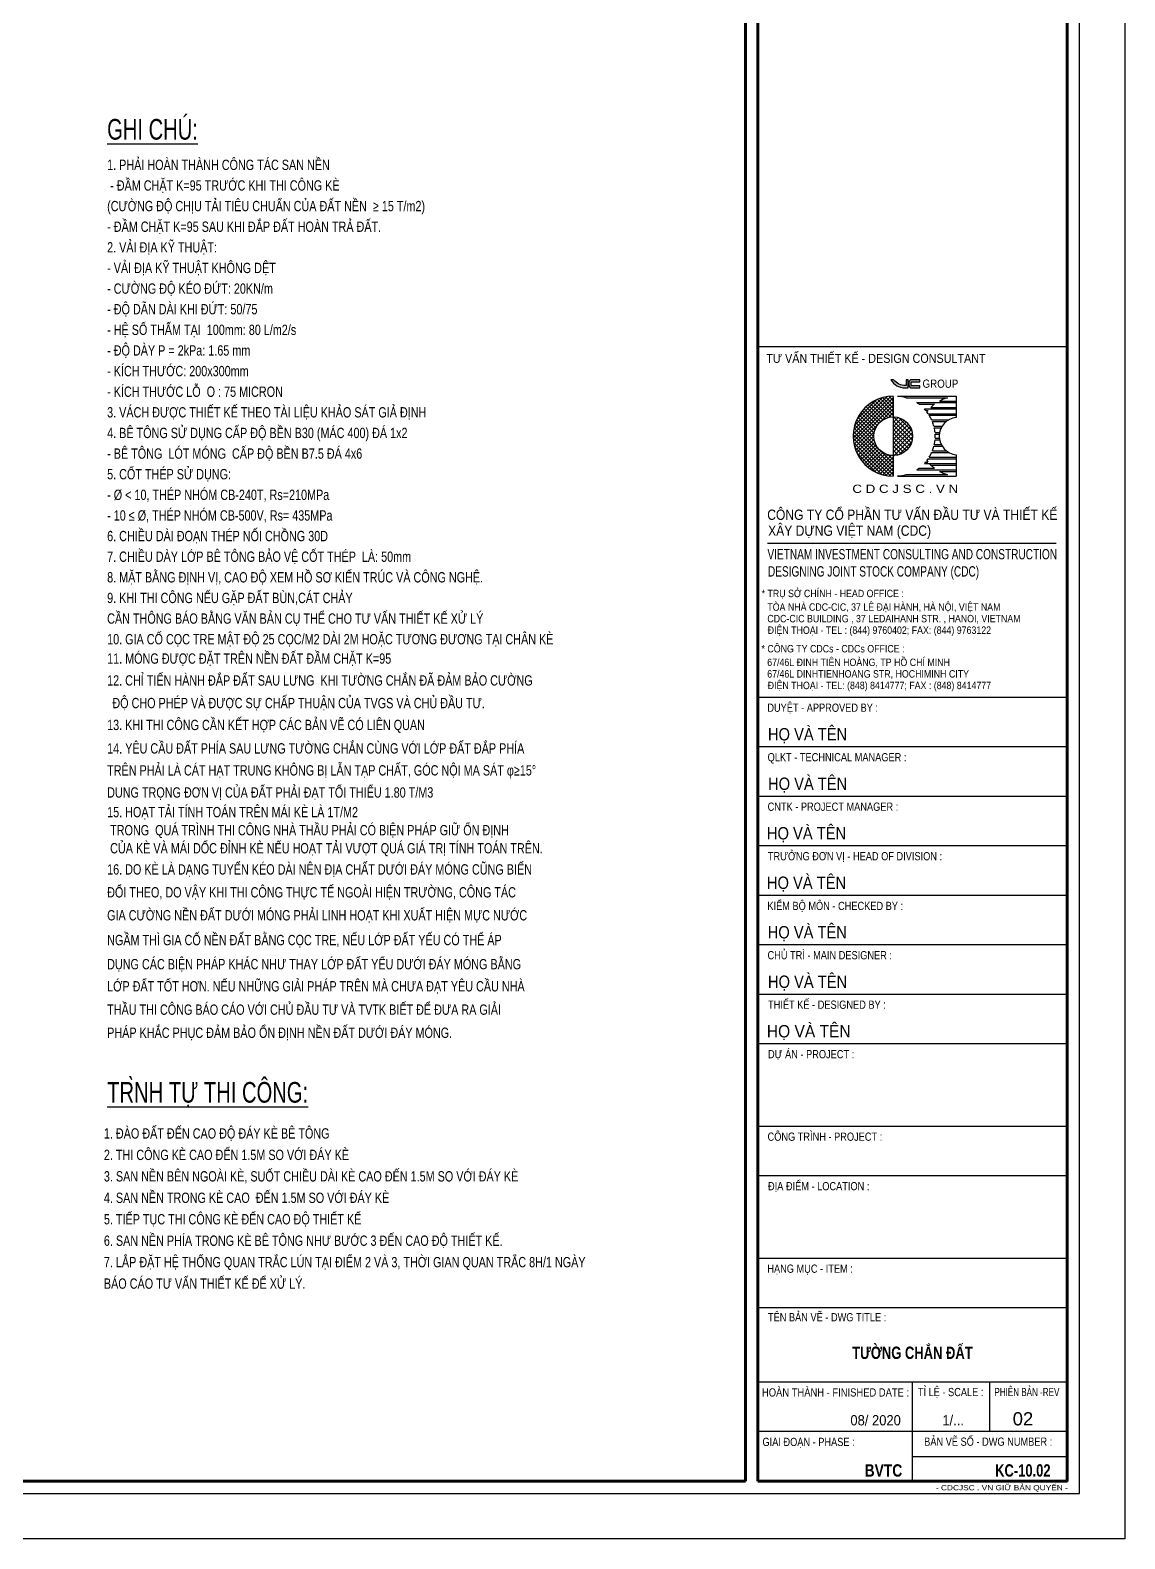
# Model space of a CAD drawing. Header units: millimetres. Extents: x 49062 to 70087, y 41177 to 56027.
# Drawn here: x 63452 to 70087, y 41177 to 50320 of the extents above; entities that cross this region are included whole.
import ezdxf
from ezdxf.enums import TextEntityAlignment as Align

# ---------------------------------------------------------------- set-up
doc = ezdxf.new("R2010")
doc.units = ezdxf.units.MM
doc.header["$MEASUREMENT"] = 0
doc.layers.add('4', color=4, linetype='Continuous', lineweight=30)
doc.layers.add('x-ST1-BBQ DETAILS$0$S-Text', color=7, linetype='Continuous', lineweight=13)
for name, color, linetype in [('CDC -TEXT KHUNG', 7, 'Continuous'), ('CDC-KHUNGTEN', 7, 'Continuous'), ('CDC.06.TEXT', 2, 'Continuous')]:
    doc.layers.add(name, color=color, linetype=linetype)
doc.styles.add('ARIAL', font='arial.ttf', dxfattribs={"width": 0.8})
doc.styles.add('Arial_B_3', font='arialbd.ttf', dxfattribs={"width": 0.75, "height": 3})
doc.styles.add('CDC-TEXT', font='arial.ttf', dxfattribs={"width": 0.75})
doc.styles.add('KCS_SMTEXT', font='arial.ttf', dxfattribs={"width": 0.7})
doc.styles.add('KT CDC', font='arial.ttf', dxfattribs={"width": 0.85, "height": 200})

# ---------------------------------------------------------------- blocks, each defined once
blk = doc.blocks.new('LOGOmoi')
at = {"layer": 'CDC -TEXT KHUNG'}
h = blk.add_hatch(color=1, dxfattribs=at)
h.paths.add_polyline_path([(1.46, 5.45), (1.26, 5.45), (1.26, 4.88), (1.21, 4.88, -0.237912), (0.06, 5.45), (-0.2, 5.45, 0.272847), (1.14, 4.66), (1.46, 4.66)])
h.paths.add_polyline_path([(2.59, 5.45), (1.8, 5.45, 0.414214), (1.54, 5.2), (1.54, 4.92, 0.414214), (1.8, 4.66), (2.59, 4.66), (2.59, 4.87), (1.8, 4.87, -0.414214), (1.74, 4.92), (1.74, 5.2, -0.414214), (1.8, 5.25), (2.59, 5.25)])
h = blk.add_hatch(dxfattribs=at)
h.set_pattern_fill('ANSI37', color=102, scale=2.293939, angle=360, style=0)
h.set_pattern_definition([(45, (-2844.4439, 636.61023), (-0.178426552, 0.178426553), []), (135, (-2844.4439, 636.61023), (-0.178426552, -0.178426553), [])])
edge = h.paths.add_edge_path()
edge.add_arc((0.02, 0), 1.87, 90, 270)
edge.add_line((0.02, -1.88), (0.02, -3.84))
edge.add_line((0.02, -3.84), (-0.17, -3.84))
edge.add_line((-0.17, -3.84), (-0.36, -3.83))
edge.add_line((-0.36, -3.83), (-0.55, -3.8))
edge.add_line((-0.55, -3.8), (-0.73, -3.77))
edge.add_line((-0.73, -3.77), (-0.92, -3.73))
edge.add_line((-0.92, -3.73), (-1.1, -3.68))
edge.add_line((-1.1, -3.68), (-1.28, -3.62))
edge.add_line((-1.28, -3.62), (-1.45, -3.55))
edge.add_line((-1.45, -3.55), (-1.63, -3.48))
edge.add_line((-1.63, -3.48), (-1.79, -3.39))
edge.add_line((-1.79, -3.39), (-1.96, -3.3))
edge.add_line((-1.96, -3.3), (-2.12, -3.2))
edge.add_line((-2.12, -3.2), (-2.27, -3.09))
edge.add_line((-2.27, -3.09), (-2.42, -2.97))
edge.add_line((-2.42, -2.97), (-2.56, -2.85))
edge.add_line((-2.56, -2.85), (-2.7, -2.72))
edge.add_line((-2.7, -2.72), (-2.83, -2.58))
edge.add_line((-2.83, -2.58), (-2.95, -2.44))
edge.add_line((-2.95, -2.44), (-3.07, -2.29))
edge.add_line((-3.07, -2.29), (-3.18, -2.14))
edge.add_line((-3.18, -2.14), (-3.28, -1.98))
edge.add_line((-3.28, -1.98), (-3.37, -1.81))
edge.add_line((-3.37, -1.81), (-3.46, -1.64))
edge.add_line((-3.46, -1.64), (-3.53, -1.47))
edge.add_line((-3.53, -1.47), (-3.6, -1.3))
edge.add_line((-3.6, -1.3), (-3.66, -1.12))
edge.add_line((-3.66, -1.12), (-3.71, -0.93))
edge.add_line((-3.71, -0.93), (-3.75, -0.75))
edge.add_line((-3.75, -0.75), (-3.79, -0.56))
edge.add_line((-3.79, -0.56), (-3.81, -0.38))
edge.add_line((-3.81, -0.38), (-3.82, -0.19))
edge.add_line((-3.82, -0.19), (-3.83, 0))
edge.add_line((-3.83, 0), (-3.82, 0.19))
edge.add_line((-3.82, 0.19), (-3.81, 0.38))
edge.add_line((-3.81, 0.38), (-3.79, 0.56))
edge.add_line((-3.79, 0.56), (-3.75, 0.75))
edge.add_line((-3.75, 0.75), (-3.71, 0.93))
edge.add_line((-3.71, 0.93), (-3.66, 1.12))
edge.add_line((-3.66, 1.12), (-3.6, 1.3))
edge.add_line((-3.6, 1.3), (-3.53, 1.47))
edge.add_line((-3.53, 1.47), (-3.46, 1.64))
edge.add_line((-3.46, 1.64), (-3.37, 1.81))
edge.add_line((-3.37, 1.81), (-3.28, 1.98))
edge.add_line((-3.28, 1.98), (-3.18, 2.14))
edge.add_line((-3.18, 2.14), (-3.07, 2.29))
edge.add_line((-3.07, 2.29), (-2.95, 2.44))
edge.add_line((-2.95, 2.44), (-2.83, 2.58))
edge.add_line((-2.83, 2.58), (-2.7, 2.72))
edge.add_line((-2.7, 2.72), (-2.56, 2.85))
edge.add_line((-2.56, 2.85), (-2.42, 2.97))
edge.add_line((-2.42, 2.97), (-2.27, 3.09))
edge.add_line((-2.27, 3.09), (-2.12, 3.2))
edge.add_line((-2.12, 3.2), (-1.96, 3.3))
edge.add_line((-1.96, 3.3), (-1.79, 3.39))
edge.add_line((-1.79, 3.39), (-1.63, 3.48))
edge.add_line((-1.63, 3.48), (-1.45, 3.55))
edge.add_line((-1.45, 3.55), (-1.28, 3.62))
edge.add_line((-1.28, 3.62), (-1.1, 3.68))
edge.add_line((-1.1, 3.68), (-0.92, 3.73))
edge.add_line((-0.92, 3.73), (-0.73, 3.77))
edge.add_line((-0.73, 3.77), (-0.55, 3.8))
edge.add_line((-0.55, 3.8), (-0.36, 3.83))
edge.add_line((-0.36, 3.83), (-0.17, 3.84))
edge.add_line((-0.17, 3.84), (0.02, 3.84))
edge.add_line((0.02, 3.84), (0.02, 1.87))
h = blk.add_hatch(dxfattribs=at)
h.set_pattern_fill('ANSI37', color=1, scale=2.293939, angle=360, style=0)
h.set_pattern_definition([(45, (-486.53502, -144.21504), (-0.20275745, 0.20275745), []), (135, (-486.53502, -144.21504), (-0.20275745, -0.20275745), [])])
h.paths.add_polyline_path([(0.02, 1.87), (0.02, -1.81), (0.02, -1.88, 0.414214), (1.89, 0, 0.414214)])
at = {"layer": 'CDC -TEXT KHUNG', "color": 102}
for p, q in [((0.02, 3.84), (0.02, -1.81)), ((0.42, 3.85), (6.1, 3.85)), ((1.28, 3.7), (5.24, 3.7)), ((2.3, 3.24), (6.1, 3.24)), ((2.51, 3.09), (4.01, 3.09)), ((4.47, 3.39), (6.1, 3.39)), ((6.1, 3.85), (6.1, 1.81)), ((3.03, 2.63), (6.1, 2.63)), ((3.16, 2.49), (3.36, 2.49)), ((3.4, 2.17), (6.1, 2.17)), ((3.49, 2.03), (6.1, 2.03)), ((3.64, 2.78), (6.1, 2.78)), ((3.74, 1.57), (5.37, 1.57)), ((3.8, 1.42), (5.15, 1.42)), ((3.95, 0.96), (4.75, 0.96)), ((3.98, 0.81), (4.66, 0.81)), ((4.05, 0.35), (4.51, 0.35)), ((4.06, 0.2), (4.49, 0.2)), ((3.8, -1.42), (5.15, -1.42)), ((3.95, -0.96), (4.75, -0.96)), ((3.98, -0.81), (4.66, -0.81)), ((4.05, -0.35), (4.51, -0.35)), ((4.06, -0.2), (4.49, -0.2)), ((0.02, -1.81), (0.02, -3.84)), ((3.03, -2.63), (6.1, -2.63)), ((3.16, -2.49), (3.36, -2.49)), ((3.4, -2.17), (6.1, -2.17)), ((3.49, -2.03), (6.1, -2.03)), ((3.64, -2.78), (6.1, -2.78)), ((3.74, -1.57), (5.37, -1.57)), ((6.1, -1.79), (6.1, -3.84)), ((0.01, -3.84), (0.02, -3.84)), ((0.42, -3.84), (6.1, -3.84)), ((1.28, -3.7), (5.24, -3.7)), ((2.3, -3.24), (6.1, -3.24)), ((2.51, -3.09), (4.01, -3.09)), ((4.47, -3.39), (6.1, -3.39))]:
    blk.add_line(p, q, dxfattribs=at)
at = {"layer": 'CDC -TEXT KHUNG'}
blk.add_line((3.78, 1.21), (3.78, 1.21), dxfattribs=at)
at = {"layer": 'CDC -TEXT KHUNG', "color": 1}
for points in [[(1.46, 5.45), (1.26, 5.45), (1.26, 4.88), (1.21, 4.88, -0.237912), (0.06, 5.45), (-0.2, 5.45, 0.272847), (1.14, 4.66), (1.46, 4.66)], [(2.59, 5.45), (1.8, 5.45, 0.414214), (1.54, 5.2), (1.54, 4.92, 0.414214), (1.8, 4.66), (2.59, 4.66), (2.59, 4.87), (1.8, 4.87, -0.414214), (1.74, 4.92), (1.74, 5.2, -0.414214), (1.8, 5.25), (2.59, 5.25)]]:
    blk.add_lwpolyline(points, format="xyb", close=True, dxfattribs=at)
at = {"layer": 'CDC -TEXT KHUNG', "color": 102}
blk.add_circle((0.02, 0), 1.87, dxfattribs=at)
blk.add_arc((0, 0), 3.85, 89.7449, 270.2551, dxfattribs=at)
at = {"layer": 'CDC -TEXT KHUNG', "color": 112}
blk.add_ellipse((0.22, 0), major_axis=(-2.72, 2.72), ratio=1, start_param=-1.064136, end_param=-0.838054, dxfattribs=at)
at = {"layer": 'CDC -TEXT KHUNG', "color": 102}
for centre, major_axis, start_param, end_param in [((0.22, 0), (-2.72, 2.72), -1.423028, -1.355019), ((6.3, 0), (-2.72, 2.72), -0.147768, -0.022458), ((6.3, 0), (2.72, 2.72), 1.064136, 1.278853), ((0.22, 0), (2.72, 2.72), 6.199614, 6.251308), ((6.3, 0), (-2.72, 2.72), 0.083571, 0.124553), ((0.22, 0), (-2.72, 2.72), 4.527318, 4.587836), ((0.22, 0), (-2.72, 2.72), 4.346177, 4.481253), ((6.27, 0.01), (1.28, 1.28), 0.884906, 3.827483), ((0.22, 0), (-2.72, 2.72), 4.178765, 4.304301), ((0.22, 0), (2.72, 2.72), 5.589142, 5.7099), ((0.22, 0), (2.72, 2.72), 5.445131, 5.550443), ((0.22, 0), (-2.72, 2.72), 3.549681, 3.675216), ((0.22, 0), (-2.72, 2.72), 3.714878, 3.835636), ((0.22, 0), (-2.72, 2.72), 3.17347, 3.225164), ((0.22, 0), (2.72, 2.72), 4.836942, 4.89746), ((6.3, 0), (-2.72, 2.72), 1.446243, 1.487225), ((0.22, 0), (2.72, 2.72), 4.943525, 5.078601), ((6.3, 0), (-2.72, 2.72), 1.538919, 1.718564), ((0.22, 0.01), (2.72, 2.72), 3.979647, 4.205729), ((0.22, 0), (-2.72, 2.72), 2.925816, 2.993825), ((6.3, 0), (2.72, 2.72), 3.433536, 3.648253)]:
    blk.add_ellipse(centre, major_axis=major_axis, ratio=1, start_param=start_param, end_param=end_param, dxfattribs=at)
at = {"layer": 'CDC -TEXT KHUNG', "color": 1, "style": 'KT CDC', "width": 0.85}
blk.add_text('GROUP', height=0.792, dxfattribs=at).set_placement((2.85, 4.67))
at = {"layer": 'CDC -TEXT KHUNG', "color": 102, "style": 'KT CDC', "width": 1.15}
blk.add_text('C D C J S C . V N', height=0.8, dxfattribs=at).set_placement((-3.92, -5.47))
blk = doc.blocks.new('KHUNG DOC A1')
at = {"layer": 'CDC-KHUNGTEN', "color": 6, "lineweight": 25}
for p, q in [((-3, 278), (-78, 278)), ((-3, 193), (-78, 193)), ((-3, 181), (-78, 181)), ((-3, 169), (-78, 169)), ((-3, 157), (-78, 157)), ((-3, 145), (-78, 145)), ((-3, 133), (-78, 133)), ((-3, 121), (-78, 121)), ((-3, 109), (-78, 109)), ((-3, 89), (-78, 89)), ((-3, 77), (-78, 77)), ((-3, 57), (-78, 57)), ((-3, 45), (-78, 45)), ((-3, 27), (-78, 27)), ((-40.5, 3), (-40.5, 27)), ((-21.75, 15), (-21.75, 27)), ((-3, 15), (-78, 15)), ((-40.5, 9), (-3, 9))]:
    blk.add_line(p, q, dxfattribs=at)
at = {"layer": 'CDC-KHUNGTEN', "color": 6}
blk.add_line((-75.61, 230.36), (-5.67, 230.36), dxfattribs=at)
at = {"layer": 'CDC-KHUNGTEN', "xscale": 2.513908497502836, "yscale": 2.513908497502836, "zscale": 2.513908497502836}
blk.add_blockref('LOGOmoi', (-45.2, 256.32), dxfattribs=at)
at = {"layer": 'CDC -TEXT KHUNG', "color": 7, "style": 'Arial_B_3', "width": 0.8}
blk.add_text('BVTC', height=3, dxfattribs=at).set_placement((-42.95, 4.08), align=Align.RIGHT)
at = {"layer": 'CDC -TEXT KHUNG', "color": 6, "style": 'KT CDC', "width": 1.15}
blk.add_text('- CDCJSC . VN GIỮ BẢN QUYỂN -', height=1.2569, dxfattribs=at).set_placement((-34.81, 0.77))
at = {"layer": 'CDC-KHUNGTEN', "color": 6}
for s, height, style, width, p in [('CÔNG TY CỔ PHẦN TƯ VẤN ÐẦU TƯ VÀ THIẾT KẾ', 2.5, 'KT CDC', 0.84, (-75.7, 236.03)), ('XÂY DỰNG VIỆT NAM (CDC)', 2.5, 'KT CDC', 0.84, (-75.48, 232.17)), ('VIETNAM INVESTMENT CONSULTING AND CONSTRUCTION ', 2.5, 'KT CDC', 0.7, (-75.64, 226.47)), ('DESIGNING JOINT STOCK COMPANY (CDC)', 2.5, 'KT CDC', 0.7, (-75.52, 222.3)), ('* TRỤ SỞ CHÍNH - HEAD OFFICE :', 1.8, 'KT CDC', 0.85, (-77.06, 217.3)), ('TÒA NHÀ CDC-CIC, 37 LÊ ĐẠI HÀNH, HÀ NỘI, VIỆT NAM', 1.8, 'KT CDC', 0.85, (-75.67, 214)), ('CDC-CIC BUILDING , 37 LEDAIHANH STR. , HANOI, VIETNAM', 1.8, 'KT CDC', 0.85, (-75.67, 211.2)), ('ĐIỆN THOẠI - TEL : (844) 9760402; FAX: (844) 9763122', 1.8, 'KT CDC', 0.85, (-75.59, 208.4)), ('* CÔNG TY CDCs - CDCs OFFICE :', 1.8, 'KT CDC', 0.85, (-77.08, 203.9)), ('67/46L ĐINH TIÊN HOÀNG, TP HỒ CHÍ MINH', 1.8, 'KT CDC', 0.85, (-75.7, 200.6)), ('67/46L DINHTIENHOANG STR, HOCHIMINH CITY', 1.8, 'KT CDC', 0.85, (-75.7, 197.8)), ('ĐIỆN THOẠI - TEL: (848) 8414777; FAX : (848) 8414777', 1.8, 'KT CDC', 0.85, (-75.58, 195)), ('DUYỆT - APPROVED BY :', 2, 'ARIAL', 0.8, (-75.67, 189.5)), ('QLKT - TECHNICAL MANAGER :', 2, 'ARIAL', 0.8, (-75.6, 177.5)), ('CNTK - PROJECT MANAGER :', 2, 'ARIAL', 0.8, (-75.6, 165.5)), ('TRƯỞNG ĐƠN VỊ - HEAD OF DIVISION :', 2, 'ARIAL', 0.8, (-75.55, 153.5)), ('KIỂM BỘ MÔN - CHECKED BY :', 2, 'ARIAL', 0.8, (-75.66, 141.44)), ('CHỦ TRÌ - MAIN DESIGNER :', 2, 'ARIAL', 0.8, (-75.62, 129.5)), ('THIẾT KẾ - DESIGNED BY :', 2, 'ARIAL', 0.8, (-75.5, 117.5)), ('DỰ ÁN - PROJECT :  ', 2, 'ARIAL', 0.8, (-75.51, 105.5)), ('CÔNG TRÌNH - PROJECT :  ', 2, 'ARIAL', 0.8, (-75.62, 85.5)), ('ĐỊA ĐIỂM - LOCATION :', 2, 'ARIAL', 0.8, (-75.51, 73.5)), ('HẠNG MỤC - ITEM : ', 2, 'ARIAL', 0.8, (-75.67, 53.5)), ('TÊN BẢN VẼ - DWG TITLE :', 2, 'ARIAL', 0.8, (-75.52, 41.73)), ('TỈ LỆ - SCALE :', 2, 'ARIAL', 0.8, (-39.18, 23.59)), ('PHIÊN BẢN -REV', 2, 'ARIAL', 0.7, (-20.62, 23.59)), ('GIAI ĐOẠN - PHASE :', 2, 'ARIAL', 0.8, (-76.85, 11.5)), ('BẢN VẼ SỐ - DWG NUMBER :', 2, 'ARIAL', 0.8, (-37.64, 11.56))]:
    blk.add_text(s, height=height, dxfattribs=dict(at, style=style, width=width)).set_placement(p)
at = {"layer": 'CDC-KHUNGTEN', "color": 7}
for style, width, p in [('KT CDC', 0.85, (-75.52, 182.56)), ('KT CDC', 0.85, (-75.5, 170.56)), ('KT CDC', 0.85, (-75.77, 158.56)), ('KT CDC', 0.85, (-75.77, 146.56)), ('KT CDC', 0.85, (-75.58, 134.56)), ('KT CDC', 0.85, (-75.52, 122.56)), ('ARIAL', 0.9, (-75.79, 110.56))]:
    blk.add_text('HỌ VÀ TÊN', height=3, dxfattribs=dict(at, style=style, width=width)).set_placement(p)
at = {"layer": 'CDC-KHUNGTEN', "color": 6, "style": 'ARIAL', "width": 0.814645}
blk.add_text('HOÀN THÀNH - FINISHED DATE :', height=2, dxfattribs=at).set_placement((-76.96, 23.5), (-41.3, 23.5), align=Align.FIT)
at = {"layer": 'CDC-KHUNGTEN', "color": 7, "style": 'ARIAL', "width": 0.9}
for s, p in [('08/ 2020', (-43.3, 16.5)), ('1/...', (-28, 16.5))]:
    blk.add_text(s, height=2.5, dxfattribs=at).set_placement(p, align=Align.RIGHT)
at = {"layer": 'CDC-KHUNGTEN', "color": 7, "style": 'KT CDC'}
blk.add_text('02', height=3.2, dxfattribs=at).set_placement((-11.21, 16.5), align=Align.RIGHT)
blk = doc.blocks.new('KHUNG A1')
at = {"layer": 'CDC-KHUNGTEN', "color": 8}
blk.add_lwpolyline([(10368.18, 709.17), (10447.22, 709.17), (10447.22, 1281.17), (9647.22, 1281.17), (9647.22, 709.17), (10368.18, 709.17)], dxfattribs=at)
at = {"layer": 'CDC-KHUNGTEN', "color": 255, "lineweight": 60}
blk.add_lwpolyline([(10366.22, 712.17), (10366.22, 1278.17), (9650.22, 1278.17), (9650.22, 712.17), (10366.22, 712.17)], close=True, dxfattribs=at)
blk.add_lwpolyline([(10369.22, 712.17), (10444.22, 712.17), (10444.22, 1278.17), (10369.22, 1278.17), (10369.22, 712.17)], dxfattribs=at)
at = {"layer": 'DEFPOINTS', "color": 1, "ltscale": 0.2}
blk.add_lwpolyline([(9617.22, 698.17), (9617.22, 1292.17), (10458.22, 1292.17), (10458.22, 698.17), (9617.22, 698.17)], close=True, dxfattribs=at)
at = {"layer": 'CDC-KHUNGTEN'}
blk.add_blockref('KHUNG DOC A1', (10447.22, 709.17), dxfattribs=at)
at = {"layer": 'CDC -TEXT KHUNG', "style": 'KT CDC', "width": 0.85}
blk.add_text('TƯ VẤN THIẾT KẾ - DESIGN CONSULTANT', height=2.2, dxfattribs=at).set_placement((10397.88, 983.26), align=Align.CENTER)

msp = doc.modelspace()

# ---------------------------------------------------------------- hatches: boundary and pattern name
at = {"layer": 'DEFPOINTS'}
h = msp.add_hatch(dxfattribs=at)
h.set_pattern_fill('CROSS', color=256, scale=500)
h.paths.add_polyline_path([(57826.6, 44852.4), (57826.6, 44951.6), (57697.8, 44951.6), (57697.8, 44852.4)], flags=9)
h.paths.add_polyline_path([(57826.6, 45170.7), (57826.6, 45303.9), (57697.8, 45303.9), (57697.8, 45170.7)], flags=9)
h.paths.add_polyline_path([(57826.6, 45571), (57826.6, 45704.2), (57697.8, 45704.2), (57697.8, 45571)], flags=9)
h.paths.add_polyline_path([(57826.6, 46020.4), (57826.6, 46153.6), (57697.8, 46153.6), (57697.8, 46020.4)], flags=9)
h.paths.add_polyline_path([(57626.5, 47966), (57626.5, 48359.2), (57497.7, 48359.2), (57497.7, 47966)], flags=9)
h.paths.add_polyline_path([(58386.7, 44232.8), (58519.9, 44232.8), (58519.9, 44361.6), (58386.7, 44361.6)], flags=9)
h.paths.add_polyline_path([(58838.7, 44232.8), (58972, 44232.8), (58972, 44361.6), (58838.7, 44361.6)], flags=9)
h.paths.add_polyline_path([(59588.5, 44232.8), (59721.8, 44232.8), (59721.8, 44361.6), (59588.5, 44361.6)], flags=9)
h.paths.add_polyline_path([(60669.7, 44232.8), (60836.9, 44232.8), (60836.9, 44361.6), (60669.7, 44361.6)], flags=9)
h.paths.add_polyline_path([(61486.7, 44232.8), (61619.9, 44232.8), (61619.9, 44361.6), (61486.7, 44361.6)], flags=9)
h.paths.add_polyline_path([(59921.7, 44032.8), (60088.9, 44032.8), (60088.9, 44161.6), (59921.7, 44161.6)], flags=9)
h.paths.add_polyline_path([(57626.6, 45601.5), (57626.6, 45768.7), (57497.8, 45768.7), (57497.8, 45601.5)], flags=9)
h.paths.add_polyline_path([(57826.6, 46620.6), (57826.6, 46753.8), (57697.8, 46753.8), (57697.8, 46620.6)], flags=9)
h.paths.add_polyline_path([(57826.6, 47651.5), (57826.6, 47818.7), (57697.8, 47818.7), (57697.8, 47651.5)], flags=9)
h.paths.add_polyline_path([(58319.1, 45726), (59166.9, 45726), (59166.9, 45864.2), (58319.1, 45864.2)], flags=9)
h.paths.add_polyline_path([(51793, 45576), (52640.7, 45576), (52640.7, 45714.2), (51793, 45714.2)], flags=9)
h.paths.add_polyline_path([(63895.7, 43703.7), (65663.9, 43703.7), (65663.9, 43841.9), (63895.7, 43841.9)], flags=9)
h.paths.add_polyline_path([(63895.6, 43828.7), (65795.5, 43828.7), (65795.5, 43966.9), (63895.6, 43966.9)], flags=9)
h.paths.add_polyline_path([(63895.7, 43953.7), (66629.1, 43953.7), (66629.1, 44091.9), (63895.7, 44091.9)], flags=9)
h.paths.add_polyline_path([(63895.7, 44078.7), (66222.2, 44078.7), (66222.2, 44216.9), (63895.7, 44216.9)], flags=9)
h.paths.add_polyline_path([(63895.7, 44203.7), (65429.9, 44203.7), (65429.9, 44341.9), (63895.7, 44341.9)], flags=9)
h.paths.add_polyline_path([(63895.7, 44453.7), (65784.6, 44453.7), (65784.6, 44591.9), (63895.7, 44591.9)], flags=9)
h.paths.add_polyline_path([(63895.7, 44578.7), (65280.7, 44578.7), (65280.7, 44716.9), (63895.7, 44716.9)], flags=9)
h.paths.add_polyline_path([(63894.5, 46573.1), (65410.9, 46573.1), (65410.9, 46718.1), (63894.5, 46718.1)], flags=9)
h.paths.add_polyline_path([(63895.7, 44328.7), (66221, 44328.7), (66221, 44466.9), (63895.7, 44466.9)], flags=9)
h.paths.add_polyline_path([(63898.9, 45469.7), (65003.9, 45469.7), (65003.9, 45588.7), (63898.9, 45588.7)], flags=9)
h.paths.add_polyline_path([(63895.7, 46453.7), (65602.8, 46453.7), (65602.8, 46591.9), (63895.7, 46591.9)], flags=9)
h.paths.add_polyline_path([(63895.7, 46703.7), (65350.9, 46703.7), (65350.9, 46841.9), (63895.7, 46841.9)], flags=9)
h.paths.add_polyline_path([(63896, 44705.6), (65307.4, 44705.6), (65307.4, 44841.6), (63896, 44841.6)], flags=9)
h.paths.add_polyline_path([(63896, 44830.6), (65287.8, 44830.6), (65287.8, 44966.6), (63896, 44966.6)], flags=9)
h.paths.add_polyline_path([(63895.7, 44953.7), (64692.6, 44953.7), (64692.6, 45091.9), (63895.7, 45091.9)], flags=9)
h.paths.add_polyline_path([(63895.7, 45078.7), (65488.2, 45078.7), (65488.2, 45216.9), (63895.7, 45216.9)], flags=9)
h.paths.add_polyline_path([(63894.5, 45198.1), (65763.7, 45198.1), (65763.7, 45343.1), (63894.5, 45343.1)], flags=9)
h.paths.add_polyline_path([(63895.7, 45328.7), (65876.7, 45328.7), (65876.7, 45466.9), (63895.7, 45466.9)], flags=9)
h.paths.add_polyline_path([(63898.9, 45594.7), (64796.6, 45594.7), (64796.6, 45713.8), (63898.9, 45713.8)], flags=9)
h.paths.add_polyline_path([(63895.7, 45703.7), (64809.7, 45703.7), (64809.7, 45841.9), (63895.7, 45841.9)], flags=9)
h.paths.add_polyline_path([(63895.7, 45828.8), (65087.9, 45828.8), (65087.9, 45966.9), (63895.7, 45966.9)], flags=9)
h.paths.add_polyline_path([(63895.7, 45953.7), (64852.8, 45953.7), (64852.8, 46091.9), (63895.7, 46091.9)], flags=9)
h.paths.add_polyline_path([(63895.7, 46078.7), (64946.6, 46078.7), (64946.6, 46216.9), (63895.7, 46216.9)], flags=9)
h.paths.add_polyline_path([(63895.7, 46203.7), (64964.1, 46203.7), (64964.1, 46341.9), (63895.7, 46341.9)], flags=9)
h.paths.add_polyline_path([(63895.7, 46328.7), (64607.6, 46328.7), (64607.6, 46466.9), (63895.7, 46466.9)], flags=9)
h.paths.add_polyline_path([(63898.9, 46844.7), (65288.4, 46844.7), (65288.4, 46963.7), (63898.9, 46963.7)], flags=9)
h.paths.add_polyline_path([(63909.2, 43434), (66231.3, 43434), (66231.3, 43572.2), (63909.2, 43572.2)], flags=9)
h.paths.add_polyline_path([(63898.9, 43587.2), (66518.2, 43587.2), (66518.2, 43706.3), (63898.9, 43706.3)], flags=9)
h.paths.add_polyline_path([(63895.7, 43301.5), (65868.2, 43301.5), (65868.2, 43439.7), (63895.7, 43439.7)], flags=9)
h.paths.add_polyline_path([(63895.7, 42892.2), (65919, 42892.2), (65919, 43030.4), (63895.7, 43030.4)], flags=9)
h.paths.add_polyline_path([(63894.8, 43021.9), (66543.2, 43021.9), (66543.2, 43165.3), (63894.8, 43165.3)], flags=9)
h.paths.add_polyline_path([(63898.9, 43175.2), (66467.7, 43175.2), (66467.7, 43294.2), (63898.9, 43294.2)], flags=9)
h.paths.add_polyline_path([(54108.9, 49155.2), (54660.9, 49155.2), (54660.9, 49293.4), (54108.9, 49293.4)], flags=9)
h.paths.add_polyline_path([(54986.1, 44522.8), (55441.5, 44522.8), (55441.5, 44645.7), (54986.1, 44645.7)], flags=9)
h.paths.add_polyline_path([(51847.7, 45811), (52303.2, 45811), (52303.2, 45933.9), (51847.7, 45933.9)], flags=9)
h.paths.add_polyline_path([(51733.5, 45918), (52430.8, 45918), (52430.8, 46056.1), (51733.5, 46056.1)], flags=9)
h.paths.add_polyline_path([(54395.3, 47030.3), (55527.5, 47030.3), (55527.5, 47175.2), (54395.3, 47175.2)], flags=9)
h.paths.add_polyline_path([(54063.7, 44663.8), (54131.4, 44663.8), (54131.4, 44757.6), (54063.7, 44757.6)], flags=9)
h.paths.add_polyline_path([(53742.9, 44711.3), (54046.1, 44711.3), (54046.1, 44812.3), (53742.9, 44812.3)], flags=9)
h.paths.add_polyline_path([(52040.7, 44662.4), (52109, 44662.4), (52109, 44758.2), (52040.7, 44758.2)], flags=9)
h.paths.add_polyline_path([(52138.8, 44711.3), (52442, 44711.3), (52442, 44812.3), (52138.8, 44812.3)], flags=9)
h.paths.add_polyline_path([(53237.3, 48402.9), (53816.2, 48402.9), (53816.2, 48523.7), (53237.3, 48523.7)], flags=9)
h.paths.add_polyline_path([(53350.8, 47172.8), (53929.7, 47172.8), (53929.7, 47293.6), (53350.8, 47293.6)], flags=9)
h.paths.add_polyline_path([(53356.8, 43483.3), (53596.3, 43483.3), (53596.3, 43671.5), (53356.8, 43671.5)], flags=9)
h.paths.add_polyline_path([(50530, 46575.1), (50962.5, 46575.1), (50962.5, 46670.8), (50530, 46670.8)], flags=9)
h.paths.add_polyline_path([(50971.7, 49225.1), (51462.5, 49225.1), (51462.5, 49320.8), (50971.7, 49320.8)], flags=9)
h.paths.add_polyline_path([(54795.2, 44648.4), (55488.8, 44648.4), (55488.8, 44786.5), (54795.2, 44786.5)], flags=9)
h.paths.add_polyline_path([(53189.4, 47528), (53492.5, 47528), (53492.5, 47629), (53189.4, 47629)], flags=9)
h.paths.add_polyline_path([(53529.9, 47472.7), (53639.5, 47472.7), (53639.5, 47566.8), (53529.9, 47566.8)], flags=9)
h.paths.add_polyline_path([(53709.1, 46409.2), (53784.6, 46409.2), (53784.6, 46503), (53709.1, 46503)], flags=9)
h.paths.add_polyline_path([(53243.5, 46463.7), (53652.2, 46463.7), (53652.2, 46564.7), (53243.5, 46564.7)], flags=9)
h.paths.add_polyline_path([(53458.3, 48083.3), (53561, 48083.3), (53561, 48177.5), (53458.3, 48177.5)], flags=9)
h.paths.add_polyline_path([(52307.8, 48083.3), (52410.5, 48083.3), (52410.5, 48177.5), (52307.8, 48177.5)], flags=9)
h.paths.add_polyline_path([(53103.6, 48130.9), (53406.7, 48130.9), (53406.7, 48231.9), (53103.6, 48231.9)], flags=9)
h.paths.add_polyline_path([(52425.3, 48130.9), (52728.4, 48130.9), (52728.4, 48231.9), (52425.3, 48231.9)], flags=9)
h.paths.add_polyline_path([(53553.2, 44663.8), (53621, 44663.8), (53621, 44757.9), (53553.2, 44757.9)], flags=9)
h.paths.add_polyline_path([(53553.2, 44511.2), (53621, 44511.2), (53621, 44605.3), (53553.2, 44605.3)], flags=9)
h.paths.add_polyline_path([(53184.4, 44558.8), (53487.5, 44558.8), (53487.5, 44659.7), (53184.4, 44659.7)], flags=9)
h.paths.add_polyline_path([(53184.4, 44711.3), (53487.5, 44711.3), (53487.5, 44812.3), (53184.4, 44812.3)], flags=9)
h.paths.add_polyline_path([(54545.6, 45599.8), (54613.4, 45599.8), (54613.4, 45693.9), (54545.6, 45693.9)], flags=9)
h.paths.add_polyline_path([(54545.6, 45774.4), (54613.4, 45774.4), (54613.4, 45868.5), (54545.6, 45868.5)], flags=9)
h.paths.add_polyline_path([(54176.8, 45822), (54479.9, 45822), (54479.9, 45922.9), (54176.8, 45922.9)], flags=9)
h.paths.add_polyline_path([(54176.8, 45647.4), (54479.9, 45647.4), (54479.9, 45748.4), (54176.8, 45748.4)], flags=9)
h.paths.add_polyline_path([(56018.5, 51846.4), (56450.9, 51846.4), (56450.9, 51942.1), (56018.5, 51942.1)], flags=9)
h.paths.add_polyline_path([(56018.5, 54496.4), (56509.2, 54496.4), (56509.2, 54592.1), (56018.5, 54592.1)], flags=9)
h.paths.add_polyline_path([(54076.4, 53791.2), (54868.5, 53791.2), (54868.5, 53910.2), (54076.4, 53910.2)], flags=9)
h.paths.add_polyline_path([(52865.7, 51501.9), (52996.4, 51501.9), (52996.4, 51690.2), (52865.7, 51690.2)], flags=9)
h.paths.add_polyline_path([(52865.7, 54421.9), (52996.4, 54421.9), (52996.4, 54610.1), (52865.7, 54610.1)], flags=9)
h.paths.add_polyline_path([(51409.7, 50860.2), (54080.6, 50860.2), (54080.6, 51150.2), (51409.7, 51150.2)], flags=9)
h.paths.add_polyline_path([(60635, 49955.2), (61187, 49955.2), (61187, 50093.4), (60635, 50093.4)], flags=9)
h.paths.add_polyline_path([(61732, 44522.8), (62187.4, 44522.8), (62187.4, 44645.7), (61732, 44645.7)], flags=9)
h.paths.add_polyline_path([(58373.8, 45997), (58829.3, 45997), (58829.3, 46119.9), (58373.8, 46119.9)], flags=9)
h.paths.add_polyline_path([(58259.6, 46104), (58956.9, 46104), (58956.9, 46242.1), (58259.6, 46242.1)], flags=9)
h.paths.add_polyline_path([(62753.1, 51846.4), (63185.5, 51846.4), (63185.5, 51942.1), (62753.1, 51942.1)], flags=9)
h.paths.add_polyline_path([(62753.1, 55296.4), (63243.8, 55296.4), (63243.8, 55392.1), (62753.1, 55392.1)], flags=9)
h.paths.add_polyline_path([(63879, 47007.3), (64508.4, 47007.3), (64508.4, 47245.4), (63879, 47245.4)], flags=9)
h.paths.add_polyline_path([(60921.4, 48417.1), (62053.6, 48417.1), (62053.6, 48562), (60921.4, 48562)], flags=9)
h.paths.add_polyline_path([(61129.2, 44663.8), (61196.9, 44663.8), (61196.9, 44757.6), (61129.2, 44757.6)], flags=9)
h.paths.add_polyline_path([(60784.9, 44711.3), (61088.1, 44711.3), (61088.1, 44812.3), (60784.9, 44812.3)], flags=9)
h.paths.add_polyline_path([(58364.7, 44662.4), (58433, 44662.4), (58433, 44758.2), (58364.7, 44758.2)], flags=9)
h.paths.add_polyline_path([(58462.8, 44711.3), (58765.9, 44711.3), (58765.9, 44812.3), (58462.8, 44812.3)], flags=9)
h.paths.add_polyline_path([(60915.6, 54191.1), (61707.7, 54191.1), (61707.7, 54310.1), (60915.6, 54310.1)], flags=9)
h.paths.add_polyline_path([(59600.3, 51501.9), (59731, 51501.9), (59731, 51690.2), (59600.3, 51690.2)], flags=9)
h.paths.add_polyline_path([(59600.3, 55221.9), (59731, 55221.9), (59731, 55410.1), (59600.3, 55410.1)], flags=9)
h.paths.add_polyline_path([(58541.6, 50860.2), (60417.8, 50860.2), (60417.8, 51150.2), (58541.6, 51150.2)], flags=9)
h.paths.add_polyline_path([(59810.8, 48811.5), (60389.7, 48811.5), (60389.7, 48932.3), (59810.8, 48932.3)], flags=9)
h.paths.add_polyline_path([(59941.1, 47228.7), (60520, 47228.7), (60520, 47349.5), (59941.1, 47349.5)], flags=9)
h.paths.add_polyline_path([(59849.2, 43483.3), (60088.6, 43483.3), (60088.6, 43671.5), (59849.2, 43671.5)], flags=9)
h.paths.add_polyline_path([(64221.8, 51943.6), (66544.5, 51943.6), (66544.5, 52201.2), (64221.8, 52201.2)], flags=9)
h.paths.add_polyline_path([(66806.8, 53255.5), (67598.9, 53255.5), (67598.9, 53374.5), (66806.8, 53374.5)], flags=9)
h.paths.add_polyline_path([(66844.8, 52619.3), (67571.2, 52619.3), (67571.2, 52757.5), (66844.8, 52757.5)], flags=9)
h.paths.add_polyline_path([(66726.2, 52635.5), (66794.5, 52635.5), (66794.5, 52731.3), (66726.2, 52731.3)], flags=9)
h.paths.add_polyline_path([(66848.3, 52784.2), (67305.9, 52784.2), (67305.9, 52901.7), (66848.3, 52901.7)], flags=9)
h.paths.add_polyline_path([(66726.4, 52784), (66794.2, 52784), (66794.2, 52878.1), (66726.4, 52878.1)], flags=9)
h.paths.add_polyline_path([(66848.3, 52931.9), (67305.9, 52931.9), (67305.9, 53049.3), (66848.3, 53049.3)], flags=9)
h.paths.add_polyline_path([(66726.4, 52931.6), (66794.2, 52931.6), (66794.2, 53025.7), (66726.4, 53025.7)], flags=9)
h.paths.add_polyline_path([(65300.2, 54423.5), (65368.6, 54423.5), (65368.6, 54519.3), (65300.2, 54519.3)], flags=9)
h.paths.add_polyline_path([(65420, 54168), (65487.8, 54168), (65487.8, 54262.1), (65420, 54262.1)], flags=9)
h.paths.add_polyline_path([(65587.3, 53850.4), (65655.1, 53850.4), (65655.1, 53944.5), (65587.3, 53944.5)], flags=9)
h.paths.add_polyline_path([(65413.8, 54611.7), (65925.5, 54611.7), (65925.5, 54749.8), (65413.8, 54749.8)], flags=9)
h.paths.add_polyline_path([(65224.5, 54732.7), (66114.9, 54732.7), (66114.9, 54870.9), (65224.5, 54870.9)], flags=9)
h.paths.add_polyline_path([(56997.9, 50025.1), (57488.6, 50025.1), (57488.6, 50120.8), (56997.9, 50120.8)], flags=9)
h.paths.add_polyline_path([(61541.1, 44648.4), (62234.7, 44648.4), (62234.7, 44786.5), (61541.1, 44786.5)], flags=9)
h.paths.add_polyline_path([(59822.1, 47528), (60125.2, 47528), (60125.2, 47629), (59822.1, 47629)], flags=9)
h.paths.add_polyline_path([(60162.6, 47472.7), (60272.1, 47472.7), (60272.1, 47566.8), (60162.6, 47566.8)], flags=9)
h.paths.add_polyline_path([(60391.9, 46409.2), (60467.3, 46409.2), (60467.3, 46503), (60391.9, 46503)], flags=9)
h.paths.add_polyline_path([(59926.3, 46463.7), (60335, 46463.7), (60335, 46564.7), (59926.3, 46564.7)], flags=9)
h.paths.add_polyline_path([(60100.2, 48083.3), (60202.9, 48083.3), (60202.9, 48177.5), (60100.2, 48177.5)], flags=9)
h.paths.add_polyline_path([(58833.9, 48083.3), (58936.6, 48083.3), (58936.6, 48177.5), (58833.9, 48177.5)], flags=9)
h.paths.add_polyline_path([(59745.4, 48130.9), (60048.5, 48130.9), (60048.5, 48231.9), (59745.4, 48231.9)], flags=9)
h.paths.add_polyline_path([(58951.4, 48130.9), (59254.5, 48130.9), (59254.5, 48231.9), (58951.4, 48231.9)], flags=9)
h.paths.add_polyline_path([(59979.9, 44663.8), (60047.7, 44663.8), (60047.7, 44757.9), (59979.9, 44757.9)], flags=9)
h.paths.add_polyline_path([(59979.9, 44511.2), (60047.7, 44511.2), (60047.7, 44605.3), (59979.9, 44605.3)], flags=9)
h.paths.add_polyline_path([(59611.1, 44558.8), (59914.2, 44558.8), (59914.2, 44659.7), (59611.1, 44659.7)], flags=9)
h.paths.add_polyline_path([(59611.1, 44711.3), (59914.2, 44711.3), (59914.2, 44812.3), (59611.1, 44812.3)], flags=9)
h.paths.add_polyline_path([(61170.8, 45600.3), (61238.6, 45600.3), (61238.6, 45694.4), (61170.8, 45694.4)], flags=9)
h.paths.add_polyline_path([(61170.8, 45774.8), (61238.6, 45774.8), (61238.6, 45869), (61170.8, 45869)], flags=9)
h.paths.add_polyline_path([(60802.1, 45822.4), (61105.2, 45822.4), (61105.2, 45923.4), (60802.1, 45923.4)], flags=9)
h.paths.add_polyline_path([(60802.1, 45647.9), (61105.2, 45647.9), (61105.2, 45748.8), (60802.1, 45748.8)], flags=9)

# ---------------------------------------------------------------- block references
at = {"xscale": 25.00000000000055, "yscale": 25.00000000000055, "zscale": 25.00000000000055}
msp.add_blockref('KHUNG A1', (-191368.4, 23722.3), dxfattribs=at)

# ---------------------------------------------------------------- texts
at = {"layer": '4', "color": 2, "ltscale": 3, "style": 'CDC-TEXT', "width": 0.75}
for s, p in [('- %%C < 10, THÉP NHÓM CB-240T, Rs=210MPa', (63918.7, 47473.1)), ('- 10 ≤ %%C, THÉP NHÓM CB-500V, Rs= 435MPa', (63918.7, 47348.1))]:
    msp.add_text(s, height=62.5, dxfattribs=at).set_placement(p)
at = {"layer": 'CDC -TEXT KHUNG', "color": 6, "style": 'Arial_B_3', "width": 0.75}
msp.add_text('KC-10.02', height=75, dxfattribs=at).set_placement((69637.2, 41553.6), align=Align.RIGHT)
at = {"layer": 'CDC.06.TEXT', "color": 4, "ltscale": 3, "style": 'KCS_SMTEXT', "width": 0.7}
for s, p in [('%%UGHI CHÚ:', (64193.7, 49619.6)), ('%%UTR̀NH TỰ THI CÔNG:', (64527.7, 43782.8))]:
    msp.add_text(s, height=125, dxfattribs=at).set_placement(p, align=Align.BOTTOM_CENTER)
at = {"layer": 'CDC.06.TEXT', "ltscale": 3, "style": 'CDC-TEXT', "width": 0.75}
for s, p in [('1. PHẢI HOÀN THÀNH CÔNG TÁC SAN NỀN', (63918.7, 49473.1)), (' - ĐẦM CHẶT K=95 TRƯỚC KHI THI CÔNG KÈ', (63918.7, 49348.1)), ('(CƯỜNG ĐỘ CHỊU TẢI TIÊU CHUẨN CỦA ĐẤT NỀN  ≥ 15 T/m2)', (63918.7, 49223.1)), ('- ĐẦM CHẶT K=95 SAU KHI ĐẮP ĐẤT HOÀN TRẢ ĐẤT.', (63918.7, 49098.1)), ('2. VẢI ĐỊA KỸ THUẬT:', (63918.7, 48973.1)), ('- VẢI ĐỊA KỸ THUẬT KHÔNG DỆT', (63918.7, 48848.1)), ('- CƯỜNG ĐỘ KÉO ĐỨT: 20KN/m', (63918.7, 48723.1)), ('- ĐỘ DÃN DÀI KHI ĐỨT: 50/75', (63918.7, 48598.1)), ('- HỆ SỐ THẤM TẠI  100mm: 80 L/m2/s', (63918.7, 48473.1)), ('- ĐỘ DÀY P = 2kPa: 1.65 mm', (63918.7, 48348.1)), ('- KÍCH THƯỚC: 200x300mm', (63918.7, 48223.1)), ('- KÍCH THƯỚC LỖ  O : 75 MICRON', (63918.7, 48098.1)), ('3. VÁCH ĐƯỢC THIẾT KẾ THEO TÀI LIỆU KHẢO SÁT GIẢ ĐỊNH', (63918.7, 47973.1)), ('4. BÊ TÔNG SỬ DỤNG CẤP ĐỘ BỀN B30 (MÁC 400) ĐÁ 1x2', (63918.7, 47848.1)), ('- BÊ TÔNG  LÓT MÓNG  CẤP ĐỘ BỀN B7.5 ĐÁ 4x6', (63918.7, 47723.1)), ('5. CỐT THÉP SỬ DỤNG:', (63918.7, 47598.1)), ('6. CHIỀU DÀI ĐOẠN THÉP NỐI CHỒNG 30D', (63918.7, 47223.1)), ('7. CHIỀU DÀY LỚP BÊ TÔNG BẢO VỆ CỐT THÉP  LÀ: 50mm', (63918.7, 47098.1)), ('8. MẶT BẰNG ĐỊNH VỊ, CAO ĐỘ XEM HỒ SƠ KIẾN TRÚC VÀ CÔNG NGHỆ.', (63918.7, 46973.1)), ('9. KHI THI CÔNG NẾU GẶP ĐẤT BÙN,CÁT CHẢY', (63918.7, 46848.1)), ('CẦN THÔNG BÁO BẰNG VĂN BẢN CỤ THỂ CHO TƯ VẤN THIẾT KẾ XỬ LÝ', (63918.7, 46723.1)), ('10. GIA CỐ CỌC TRE MẬT ĐỘ 25 CỌC/M2 DÀI 2M HOẶC TƯƠNG ĐƯƠNG TẠI CHÂN KÈ', (63918.7, 46598.1)), ('11. MÓNG ĐƯỢC ĐẶT TRÊN NỀN ĐẤT ĐẦM CHẶT K=95', (63918.7, 46480.6)), ('12. CHỈ TIẾN HÀNH ĐẮP ĐẤT SAU LƯNG  KHI TƯỜNG CHẮN ĐÃ ĐẢM BẢO CƯỜNG', (63918.7, 46348.1)), (' ĐỘ CHO PHÉP VÀ ĐƯỢC SỰ CHẤP THUẬN CỦA TVGS VÀ CHỦ ĐẦU TƯ.', (63932.2, 46210.9)), ('13. KHI THI CÔNG CẦN KẾT HỢP CÁC BẢN VẼ CÓ LIÊN QUAN', (63918.7, 46078.4)), ('14. YÊU CẦU ĐẤT PHÍA SAU LƯNG TƯỜNG CHẮN CÙNG VỚI LỚP ĐẤT ĐẮP PHÍA', (63918.7, 45936.1)), ('TRÊN PHẢI LÀ CÁT HẠT TRUNG KHÔNG BỊ LẪN TẠP CHẤT, GÓC NỘI MA SÁT φ≥15%%D', (63918.7, 45803.1)), ('DUNG TRỌNG ĐƠN VỊ CỦA ĐẤT PHẢI ĐẠT TỐI THIỂU 1.80 T/M3', (63918.7, 45669.1)), ('15. HOẠT TẢI TÍNH TOÁN TRÊN MÁI KÈ LÀ 1T/M2', (63918.7, 45550)), (' TRONG  QUÁ TRÌNH THI CÔNG NHÀ THẦU PHẢI CÓ BIỆN PHÁP GIỮ ỔN ĐỊNH', (63918.7, 45440.5)), (' CỦA KÈ VÀ MÁI DỐC ĐỈNH KÈ NẾU HOẠT TẢI VƯỢT QUÁ GIÁ TRỊ TÍNH TOÁN TRÊN.', (63918.7, 45331)), ('16. DO KÈ LÀ DẠNG TUYẾN KÉO DÀI NÊN ĐỊA CHẤT DƯỚI ĐÁY MÓNG CŨNG BIẾN ', (63918.7, 45202.7)), ('ĐỔI THEO, DO VẬY KHI THI CÔNG THỰC TẾ NGOÀI HIỆN TRƯỜNG, CÔNG TÁC', (63918.7, 45063.9)), ('GIA CƯỜNG NỀN ĐẤT DƯỚI MÓNG PHẢI LINH HOẠT KHI XUẤT HIỆN MỰC NƯỚC', (63918.7, 44924.7)), ('NGẦM THÌ GIA CỐ NỀN ĐẤT BẰNG CỌC TRE, NẾU LỚP ĐẤT YẾU CÓ THỂ ÁP ', (63918.7, 44774.4)), ('DỤNG CÁC BIỆN PHÁP KHÁC NHƯ THAY LỚP ĐẤT YẾU DƯỚI ĐÁY MÓNG BẰNG', (63918.7, 44628.3)), ('LỚP ĐẤT TỐT HƠN. NẾU NHỮNG GIẢI PHÁP TRÊN MÀ CHƯA ĐẠT YÊU CẦU NHÀ', (63918.7, 44494.3)), ('THẦU THI CÔNG BÁO CÁO VỚI CHỦ ĐẦU TƯ VÀ TVTK BIẾT ĐỂ ĐƯA RA GIẢI', (63918.7, 44352.8)), ('PHÁP KHẮC PHỤC ĐẢM BẢO ỔN ĐỊNH NỀN ĐẤT DƯỚI ĐÁY MÓNG.', (63918.7, 44212.7)), ('1. ĐÀO ĐẤT ĐẾN CAO ĐỘ ĐÁY KÈ BÊ TÔNG', (63899, 43602.4)), ('2. THI CÔNG KÈ CAO ĐẾN 1.5M SO VỚI ĐÁY KÈ', (63899, 43472.4)), ('3. SAN NỀN BÊN NGOÀI KÈ, SUỐT CHIỀU DÀI KÈ CAO ĐẾN 1.5M SO VỚI ĐÁY KÈ', (63899, 43342.4)), ('4. SAN NỀN TRONG KÈ CAO  ĐẾN 1.5M SO VỚI ĐÁY KÈ', (63899, 43212.4)), ('5. TIẾP TỤC THI CÔNG KÈ ĐẾN CAO ĐỘ THIẾT KẾ', (63899, 43082.4)), ('6. SAN NỀN PHÍA TRONG KÈ BÊ TÔNG NHƯ BƯỚC 3 ĐẾN CAO ĐỘ THIẾT KẾ.', (63899, 42952.4)), ('7. LẮP ĐẶT HỆ THỐNG QUAN TRẮC LÚN TẠI ĐIỂM 2 VÀ 3, THỜI GIAN QUAN TRẮC 8H/1 NGÀY', (63899, 42822.4)), ('BÁO CÁO TƯ VẤN THIẾT KẾ ĐỂ XỬ LÝ.', (63899, 42692.4))]:
    msp.add_text(s, height=62.5, dxfattribs=at).set_placement(p)
at = {"layer": 'x-ST1-BBQ DETAILS$0$S-Text', "style": 'Arial_B_3', "width": 0.75}
msp.add_text('TƯỜNG CHẮN ĐẤT', height=75, dxfattribs=at).set_placement((68799.7, 42266.8), align=Align.CENTER)

doc.saveas('drawing.dxf')
